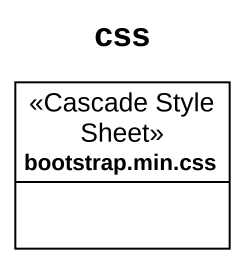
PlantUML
@startuml
title css
hide circle
hide empty members
class "bootstrap.min.css" as bootstrap_min_css <<Cascade Style Sheet>>
@enduml
